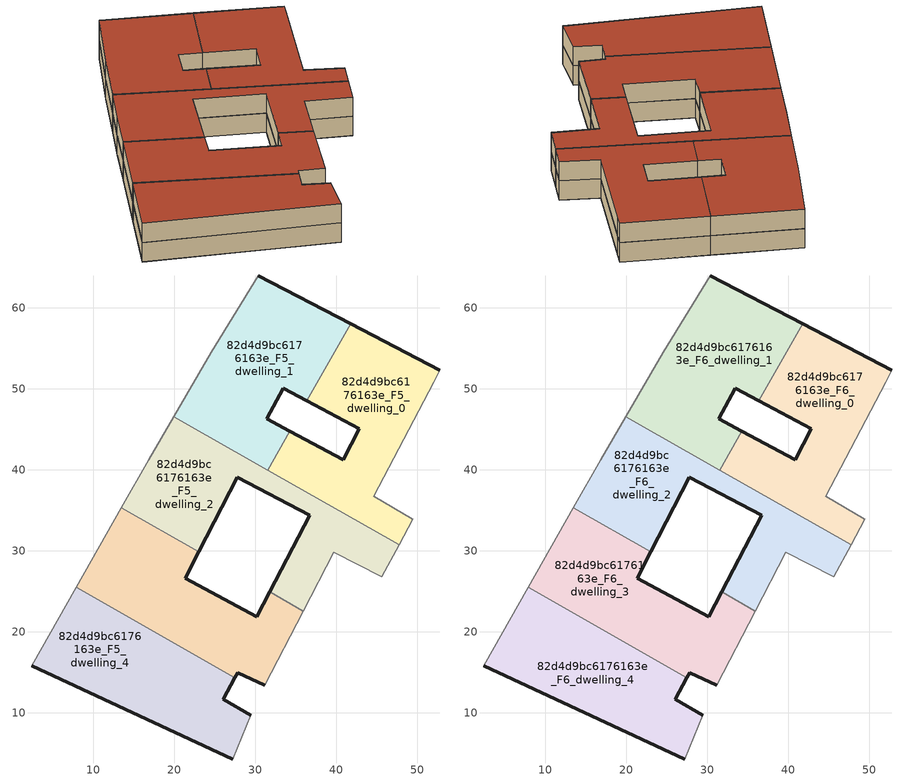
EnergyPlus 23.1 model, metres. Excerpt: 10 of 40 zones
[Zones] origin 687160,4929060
82d4d9bc6176163e_F5_dwelling_0
 floor to 82d4d9bc6176163e_F4_dwelling_0 (EU_floor_Construction): 45.83,36.04 44.6,36.77 52.02,50.81 52.78,52.29 41.76,58.02 36.37,48.52 42.85,45.1 40.82,41.25 34.25,44.79 32.73,42.11 z15
 floor to 82d4d9bc6176163e_F4_dwelling_2 (EU_floor_Construction): 47.73,30.74 49.44,33.89 45.83,36.04 32.73,42.11 31.51,39.95 z15
 wall outside (EU_wall_Construction): 34.25,44.79 40.82,41.25 42.85,45.1 36.37,48.52 / 41.76,58.02 52.78,52.29 z15:18
 wall adiabatic (EU_wall_Construction): 52.78,52.29 52.02,50.81 44.6,36.77 49.44,33.89 47.73,30.74 z15:18
 wall to 82d4d9bc6176163e_F5_dwelling_2 (EU_wall_Construction): 47.73,30.74 31.51,39.95 z15:18
 wall to 82d4d9bc6176163e_F5_dwelling_1 (EU_wall_Construction): 31.51,39.95 34.25,44.79 / 36.37,48.52 41.76,58.02 z15:18
82d4d9bc6176163e_F5_dwelling_1
 floor to 82d4d9bc6176163e_F4_dwelling_0 (EU_floor_Construction): 32.73,42.11 34.25,44.79 33.71,45.07 32.41,42.26 z15; 36.37,48.52 41.76,58.02 40.11,58.87 35.52,48.97 z15
 floor to 82d4d9bc6176163e_F4_dwelling_1 (EU_floor_Construction): 35.52,48.97 40.11,58.87 30.36,63.94 24.56,54.54 20.59,47.75 29.5,43.61 31.43,46.3 33.42,50.07 z15; 32.41,42.26 33.71,45.07 31.43,46.3 29.5,43.61 z15
 floor to 82d4d9bc6176163e_F4_dwelling_3 (EU_floor_Construction): 28.58,41.62 29.5,43.61 20.59,47.75 19.89,46.55 z15
 floor to 82d4d9bc6176163e_F4_dwelling_2 (EU_floor_Construction): 31.51,39.95 32.73,42.11 29.5,43.61 28.58,41.62 z15
 wall outside (EU_wall_Construction): 36.37,48.52 33.42,50.07 31.43,46.3 34.25,44.79 / 30.36,63.94 41.76,58.02 z15:18
 wall adiabatic (EU_wall_Construction): 19.89,46.55 24.56,54.54 30.36,63.94 z15:18
 wall to 82d4d9bc6176163e_F5_dwelling_2 (EU_wall_Construction): 31.51,39.95 19.89,46.55 z15:18
82d4d9bc6176163e_F5_dwelling_2
 floor to 82d4d9bc6176163e_F4_dwelling_2 (EU_floor_Construction): 45.61,26.82 47.73,30.74 28.58,41.62 24.04,31.85 27.78,39.09 36.73,34.41 31.75,24.94 35.92,22.57 39.67,29.8 z15
 floor to 82d4d9bc6176163e_F4_dwelling_3 (EU_floor_Construction): 24.04,31.85 28.58,41.62 19.89,46.55 16.84,41.32 16.81,41.26 13.44,35.33 23.03,29.88 z15
 wall outside (EU_wall_Construction): 31.74,24.94 36.73,34.41 27.78,39.09 23.03,29.88 z15:18
 wall adiabatic (EU_wall_Construction): 13.44,35.33 16.81,41.26 19.89,46.55 / 47.73,30.74 45.61,26.82 39.67,29.8 35.92,22.57 z15:18
 wall to 82d4d9bc6176163e_F5_dwelling_3 (EU_wall_Construction): 23.03,29.88 13.44,35.33 / 35.92,22.57 31.74,24.94 z15:18
82d4d9bc6176163e_F5_dwelling_3
 floor to 82d4d9bc6176163e_F4_dwelling_2 (EU_floor_Construction): 34.27,19.37 35.92,22.57 31.75,24.94 30.14,21.87 21.96,26.32 21.63,25.24 z15; 21.63,25.24 21.44,26.23 21.09,25.48 z15; 21.63,25.24 21.96,26.32 21.58,26.53 21.44,26.23 z15
 floor to 82d4d9bc6176163e_F4_dwelling_3 (EU_floor_Construction): 21.44,26.23 21.37,26.64 23.03,29.88 13.44,35.33 10.61,30.35 21.09,25.48 z15; 21.44,26.23 21.58,26.53 21.37,26.64 z15
 floor to 82d4d9bc6176163e_F4_dwelling_4 (EU_floor_Construction): 31.18,13.4 34.27,19.37 21.63,25.24 18.85,19.25 27.46,14.36 27.8,14.97 z15
 floor to 82d4d9bc6176163e_F4_dwelling_5 (EU_floor_Construction): 18.85,19.25 21.63,25.24 10.61,30.35 7.85,25.49 z15
 wall outside (EU_wall_Construction): 23.03,29.88 21.37,26.64 30.14,21.87 31.74,24.94 / 31.18,13.4 27.8,14.97 27.46,14.36 z15:18
 wall adiabatic (EU_wall_Construction): 7.85,25.49 13.44,35.33 / 35.92,22.57 31.18,13.4 z15:18
 wall to 82d4d9bc6176163e_F5_dwelling_4 (EU_wall_Construction): 27.46,14.36 7.85,25.49 z15:18
82d4d9bc6176163e_F5_dwelling_4
 floor to 82d4d9bc6176163e_F4_dwelling_4 (EU_floor_Construction): 27.21,4.3 29.42,9.73 26.01,11.7 27.46,14.36 18.85,19.25 14.62,10.14 z15
 floor to 82d4d9bc6176163e_F4_dwelling_5 (EU_floor_Construction): 14.62,10.14 18.85,19.25 7.85,25.49 2.37,15.82 z15
 wall outside (EU_wall_Construction): 27.21,4.3 2.37,15.82 / 27.46,14.36 26.01,11.7 29.42,9.73 z15:18
 wall adiabatic (EU_wall_Construction): 2.37,15.82 7.85,25.49 / 29.42,9.73 27.21,4.3 z15:18
82d4d9bc6176163e_F6_dwelling_0
 floor to 82d4d9bc6176163e_F5_dwelling_0 (EU_floor_Construction): 49.44,33.89 44.6,36.77 52.02,50.81 52.78,52.29 41.76,58.02 36.37,48.52 42.85,45.1 40.82,41.25 34.25,44.79 31.51,39.95 47.73,30.74 z18
 wall outside (EU_wall_Construction): 34.25,44.79 40.82,41.25 42.85,45.1 36.37,48.52 / 41.76,58.02 52.78,52.29 z18:21
 wall adiabatic (EU_wall_Construction): 52.78,52.29 52.02,50.81 44.6,36.77 49.44,33.89 47.73,30.74 z18:21
 wall to 82d4d9bc6176163e_F6_dwelling_2 (EU_wall_Construction): 47.73,30.74 31.51,39.95 z18:21
 wall to 82d4d9bc6176163e_F6_dwelling_1 (EU_wall_Construction): 31.51,39.95 34.25,44.79 / 36.37,48.52 41.76,58.02 z18:21
 roof outside (EU_roof_Construction): 52.78,52.29 52.02,50.81 44.6,36.77 49.44,33.89 47.73,30.74 31.51,39.95 34.25,44.79 40.82,41.25 42.85,45.1 36.37,48.52 41.76,58.02 z21
82d4d9bc6176163e_F6_dwelling_1
 floor to 82d4d9bc6176163e_F5_dwelling_1 (EU_floor_Construction): 34.25,44.79 31.43,46.3 33.42,50.07 36.37,48.52 41.76,58.02 30.36,63.94 24.56,54.54 19.89,46.55 31.51,39.95 z18
 wall outside (EU_wall_Construction): 36.37,48.52 33.42,50.07 31.43,46.3 34.25,44.79 / 30.36,63.94 41.76,58.02 z18:21
 wall adiabatic (EU_wall_Construction): 19.89,46.55 24.56,54.54 30.36,63.94 z18:21
 wall to 82d4d9bc6176163e_F6_dwelling_2 (EU_wall_Construction): 31.51,39.95 19.89,46.55 z18:21
 roof outside (EU_roof_Construction): 41.76,58.02 36.37,48.52 33.42,50.07 31.43,46.3 34.25,44.79 31.51,39.95 19.89,46.55 24.56,54.54 30.36,63.94 z21
82d4d9bc6176163e_F6_dwelling_2
 floor to 82d4d9bc6176163e_F5_dwelling_2 (EU_floor_Construction): 45.61,26.82 47.73,30.74 19.89,46.55 16.81,41.26 13.44,35.33 23.03,29.88 27.78,39.09 36.73,34.41 31.74,24.94 35.92,22.57 39.67,29.8 z18
 wall outside (EU_wall_Construction): 31.74,24.94 36.73,34.41 27.78,39.09 23.03,29.88 z18:21
 wall adiabatic (EU_wall_Construction): 13.44,35.33 16.81,41.26 19.89,46.55 / 47.73,30.74 45.61,26.82 39.67,29.8 35.92,22.57 z18:21
 wall to 82d4d9bc6176163e_F6_dwelling_3 (EU_wall_Construction): 23.03,29.88 13.44,35.33 / 35.92,22.57 31.74,24.94 z18:21
 roof outside (EU_roof_Construction): 47.73,30.74 45.61,26.82 39.67,29.8 35.92,22.57 31.74,24.94 36.73,34.41 27.78,39.09 23.03,29.88 13.44,35.33 16.81,41.26 19.89,46.55 z21
82d4d9bc6176163e_F6_dwelling_3
 floor to 82d4d9bc6176163e_F5_dwelling_3 (EU_floor_Construction): 31.18,13.4 35.92,22.57 31.74,24.94 30.14,21.87 21.37,26.64 23.03,29.88 13.44,35.33 7.85,25.49 27.46,14.36 27.8,14.97 z18
 wall outside (EU_wall_Construction): 23.03,29.88 21.37,26.64 30.14,21.87 31.74,24.94 / 31.18,13.4 27.8,14.97 27.46,14.36 z18:21
 wall adiabatic (EU_wall_Construction): 7.85,25.49 13.44,35.33 / 35.92,22.57 31.18,13.4 z18:21
 wall to 82d4d9bc6176163e_F6_dwelling_4 (EU_wall_Construction): 27.46,14.36 7.85,25.49 z18:21
 roof outside (EU_roof_Construction): 31.74,24.94 35.92,22.57 31.18,13.4 27.8,14.97 27.46,14.36 7.85,25.49 13.44,35.33 23.03,29.88 21.37,26.64 30.14,21.87 z21
82d4d9bc6176163e_F6_dwelling_4
 floor to 82d4d9bc6176163e_F5_dwelling_4 (EU_floor_Construction): 27.21,4.3 29.42,9.73 26.01,11.7 27.46,14.36 7.85,25.49 2.37,15.82 z18
 wall outside (EU_wall_Construction): 27.21,4.3 2.37,15.82 / 27.46,14.36 26.01,11.7 29.42,9.73 z18:21
 wall adiabatic (EU_wall_Construction): 2.37,15.82 7.85,25.49 / 29.42,9.73 27.21,4.3 z18:21
 roof outside (EU_roof_Construction): 27.46,14.36 26.01,11.7 29.42,9.73 27.21,4.3 2.37,15.82 7.85,25.49 z21
[Building]
EU S2 Campaign: North Axis=0; Terrain=City; Solar Distribution=FullExterior
[Site:Location]
Bologna: Latitude=44.5; Longitude=11.25; Time Zone=1; Elevation=37
[SizingPeriod:WeatherFileDays]
AnnualSizingPeriod: Begin Month=1; Begin Day of Month=1; End Month=12; End Day of Month=31; Day of Week for Start Day=Monday; Use Weather File Daylight Saving Period=No; Use Weather File Rain and Snow Indicators=No
[MATERIAL]
EU_InternalMass_Material: Roughness=MediumRough; Thickness=0.1; Conductivity=1; Density=1800; Specific Heat=900; Thermal Absorptance=0.9; Solar Absorptance=0.7; Visible Absorptance=0.7
[MATERIAL:NOMASS] Roughness=MediumRough; Thermal Absorptance=0.9; Solar Absorptance=0.7; Visible Absorptance=0.7
Name | Thermal Resistance
EU_wall_NoMass | 0.890213
EU_roof_NoMass | 0.636128
EU_floor_NoMass | 0.79516
[CONSTRUCTION]
EU_wall_Construction: EU_wall_NoMass
EU_roof_Construction: EU_roof_NoMass
EU_floor_Construction: EU_floor_NoMass
EU_InternalMass_Construction: EU_InternalMass_Material
[ZONE] Type=1; Multiplier=1; Ceiling Height=autocalculate; Floor Area=autocalculate; Part of Total Floor Area=Yes
Name | Volume
82d4d9bc6176163e_F5_dwelling_0 | 768.524
82d4d9bc6176163e_F6_dwelling_0 | 768.549
82d4d9bc6176163e_F5_dwelling_1 | 768.538
82d4d9bc6176163e_F6_dwelling_1 | 768.566
82d4d9bc6176163e_F5_dwelling_2 | 768.604
82d4d9bc6176163e_F6_dwelling_2 | 768.616
82d4d9bc6176163e_F5_dwelling_3 | 768.527
82d4d9bc6176163e_F6_dwelling_3 | 768.552
82d4d9bc6176163e_F5_dwelling_4 | 768.58
82d4d9bc6176163e_F6_dwelling_4 | 768.586
[INTERNALMASS] Construction=EU_InternalMass_Construction
Name | Zone or ZoneList | Surface Area
82d4d9bc6176163e_F5_dwelling_0_EU_InternalMass | 82d4d9bc6176163e_F5_dwelling_0 | 256.183
82d4d9bc6176163e_F5_dwelling_1_EU_InternalMass | 82d4d9bc6176163e_F5_dwelling_1 | 256.191
82d4d9bc6176163e_F5_dwelling_2_EU_InternalMass | 82d4d9bc6176163e_F5_dwelling_2 | 256.206
82d4d9bc6176163e_F5_dwelling_3_EU_InternalMass | 82d4d9bc6176163e_F5_dwelling_3 | 256.184
82d4d9bc6176163e_F5_dwelling_4_EU_InternalMass | 82d4d9bc6176163e_F5_dwelling_4 | 256.195
82d4d9bc6176163e_F6_dwelling_0_EU_InternalMass | 82d4d9bc6176163e_F6_dwelling_0 | 256.183
82d4d9bc6176163e_F6_dwelling_1_EU_InternalMass | 82d4d9bc6176163e_F6_dwelling_1 | 256.191
82d4d9bc6176163e_F6_dwelling_2_EU_InternalMass | 82d4d9bc6176163e_F6_dwelling_2 | 256.206
82d4d9bc6176163e_F6_dwelling_3_EU_InternalMass | 82d4d9bc6176163e_F6_dwelling_3 | 256.184
82d4d9bc6176163e_F6_dwelling_4_EU_InternalMass | 82d4d9bc6176163e_F6_dwelling_4 | 256.195
[OTHEREQUIPMENT] Fuel Type=Electricity; Design Level Calculation Method=Watts/Area; Power per Zone Floor Area=1; Fraction Latent=0; Fraction Radiant=0; Fraction Lost=0; Carbon Dioxide Generation Rate=0; EndUse Subcategory=EU_Step8_InternalGains
Name | Zone or ZoneList or Space or SpaceList | Schedule
EU_Step8_InternalGain_82d4d9bc6176163e_F5_dwelling_0_f000 | 82d4d9bc6176163e_F5_dwelling_0 | EU_Step8_GainSchedule_82d4d9bc6176163e_F5_dwelling_0_f000
EU_Step8_InternalGain_82d4d9bc6176163e_F5_dwelling_1_f000 | 82d4d9bc6176163e_F5_dwelling_1 | EU_Step8_GainSchedule_82d4d9bc6176163e_F5_dwelling_1_f000
EU_Step8_InternalGain_82d4d9bc6176163e_F5_dwelling_2_f000 | 82d4d9bc6176163e_F5_dwelling_2 | EU_Step8_GainSchedule_82d4d9bc6176163e_F5_dwelling_2_f000
EU_Step8_InternalGain_82d4d9bc6176163e_F5_dwelling_3_f000 | 82d4d9bc6176163e_F5_dwelling_3 | EU_Step8_GainSchedule_82d4d9bc6176163e_F5_dwelling_3_f000
EU_Step8_InternalGain_82d4d9bc6176163e_F5_dwelling_4_f000 | 82d4d9bc6176163e_F5_dwelling_4 | EU_Step8_GainSchedule_82d4d9bc6176163e_F5_dwelling_4_f000
EU_Step8_InternalGain_82d4d9bc6176163e_F6_dwelling_0_f000 | 82d4d9bc6176163e_F6_dwelling_0 | EU_Step8_GainSchedule_82d4d9bc6176163e_F6_dwelling_0_f000
EU_Step8_InternalGain_82d4d9bc6176163e_F6_dwelling_1_f000 | 82d4d9bc6176163e_F6_dwelling_1 | EU_Step8_GainSchedule_82d4d9bc6176163e_F6_dwelling_1_f000
EU_Step8_InternalGain_82d4d9bc6176163e_F6_dwelling_2_f000 | 82d4d9bc6176163e_F6_dwelling_2 | EU_Step8_GainSchedule_82d4d9bc6176163e_F6_dwelling_2_f000
EU_Step8_InternalGain_82d4d9bc6176163e_F6_dwelling_3_f000 | 82d4d9bc6176163e_F6_dwelling_3 | EU_Step8_GainSchedule_82d4d9bc6176163e_F6_dwelling_3_f000
EU_Step8_InternalGain_82d4d9bc6176163e_F6_dwelling_4_f000 | 82d4d9bc6176163e_F6_dwelling_4 | EU_Step8_GainSchedule_82d4d9bc6176163e_F6_dwelling_4_f000
[ZONEVENTILATION:DESIGNFLOWRATE] Schedule=EU_AlwaysOn; Design Flow Rate Calculation Method=AirChanges/Hour; Air Changes per Hour=0.718634; Ventilation Type=Natural; Fan Pressure Rise=0; Fan Total Efficiency=1; Constant Term Coefficient=1; Temperature Term Coefficient=0; Velocity Term Coefficient=0; Velocity Squared Term Coefficient=0; Minimum Indoor Temperature=-100; Maximum Indoor Temperature=100; Delta Temperature=-100; Minimum Outdoor Temperature=-100; Maximum Outdoor Temperature=100; Maximum Wind Speed=40
Name | Zone or ZoneList or Space or SpaceList
EU_ConstantAir_82d4d9bc6176163e_F5_dwelling_0 | 82d4d9bc6176163e_F5_dwelling_0
EU_ConstantAir_82d4d9bc6176163e_F5_dwelling_1 | 82d4d9bc6176163e_F5_dwelling_1
EU_ConstantAir_82d4d9bc6176163e_F5_dwelling_2 | 82d4d9bc6176163e_F5_dwelling_2
EU_ConstantAir_82d4d9bc6176163e_F5_dwelling_3 | 82d4d9bc6176163e_F5_dwelling_3
EU_ConstantAir_82d4d9bc6176163e_F5_dwelling_4 | 82d4d9bc6176163e_F5_dwelling_4
EU_ConstantAir_82d4d9bc6176163e_F6_dwelling_0 | 82d4d9bc6176163e_F6_dwelling_0
EU_ConstantAir_82d4d9bc6176163e_F6_dwelling_1 | 82d4d9bc6176163e_F6_dwelling_1
EU_ConstantAir_82d4d9bc6176163e_F6_dwelling_2 | 82d4d9bc6176163e_F6_dwelling_2
EU_ConstantAir_82d4d9bc6176163e_F6_dwelling_3 | 82d4d9bc6176163e_F6_dwelling_3
EU_ConstantAir_82d4d9bc6176163e_F6_dwelling_4 | 82d4d9bc6176163e_F6_dwelling_4
[HVACTEMPLATE:THERMOSTAT] Constant Heating Setpoint=20; Constant Cooling Setpoint=50
EU_HeatOnly_82d4d9bc6176163e_F3_dwelling_1; EU_HeatOnly_82d4d9bc6176163e_F3_dwelling_2; EU_HeatOnly_82d4d9bc6176163e_F3_dwelling_3; EU_HeatOnly_82d4d9bc6176163e_F3_dwelling_4; EU_HeatOnly_82d4d9bc6176163e_F3_dwelling_5; EU_HeatOnly_82d4d9bc6176163e_F4_dwelling_0; EU_HeatOnly_82d4d9bc6176163e_F4_dwelling_1; EU_HeatOnly_82d4d9bc6176163e_F4_dwelling_2; EU_HeatOnly_82d4d9bc6176163e_F4_dwelling_3; EU_HeatOnly_82d4d9bc6176163e_F4_dwelling_4; EU_HeatOnly_82d4d9bc6176163e_F4_dwelling_5; EU_HeatOnly_82d4d9bc6176163e_F5_dwelling_0; EU_HeatOnly_82d4d9bc6176163e_F5_dwelling_1; EU_HeatOnly_82d4d9bc6176163e_F5_dwelling_2; EU_HeatOnly_82d4d9bc6176163e_F5_dwelling_3; EU_HeatOnly_82d4d9bc6176163e_F5_dwelling_4; EU_HeatOnly_82d4d9bc6176163e_F6_dwelling_0; EU_HeatOnly_82d4d9bc6176163e_F6_dwelling_1; EU_HeatOnly_82d4d9bc6176163e_F6_dwelling_2; EU_HeatOnly_82d4d9bc6176163e_F6_dwelling_3; EU_HeatOnly_82d4d9bc6176163e_F6_dwelling_4
[HVACTEMPLATE:ZONE:IDEALLOADSAIRSYSTEM] System Availability Schedule=EU_AlwaysOn; Maximum Heating Supply Air Temperature=50; Minimum Cooling Supply Air Temperature=13; Maximum Heating Supply Air Humidity Ratio=0.0156; Minimum Cooling Supply Air Humidity Ratio=0.0077; Heating Limit=NoLimit; Cooling Limit=NoLimit; Heating Availability Schedule=EU_AlwaysOn; Cooling Availability Schedule=EU_CoolingOff; Dehumidification Control Type=ConstantSensibleHeatRatio; Cooling Sensible Heat Ratio=0.7; Dehumidification Setpoint=60; Humidification Control Type=None; Humidification Setpoint=30; Outdoor Air Method=None; Outdoor Air Flow Rate per Person=0.00944; Outdoor Air Flow Rate per Zone Floor Area=0; Outdoor Air Flow Rate per Zone=0; Demand Controlled Ventilation Type=None; Outdoor Air Economizer Type=NoEconomizer; Heat Recovery Type=None; Sensible Heat Recovery Effectiveness=0.7; Latent Heat Recovery Effectiveness=0.65
Name | Template Thermostat
82d4d9bc6176163e_F5_dwelling_0 | EU_HeatOnly_82d4d9bc6176163e_F5_dwelling_0
82d4d9bc6176163e_F5_dwelling_1 | EU_HeatOnly_82d4d9bc6176163e_F5_dwelling_1
82d4d9bc6176163e_F5_dwelling_2 | EU_HeatOnly_82d4d9bc6176163e_F5_dwelling_2
82d4d9bc6176163e_F5_dwelling_3 | EU_HeatOnly_82d4d9bc6176163e_F5_dwelling_3
82d4d9bc6176163e_F5_dwelling_4 | EU_HeatOnly_82d4d9bc6176163e_F5_dwelling_4
82d4d9bc6176163e_F6_dwelling_0 | EU_HeatOnly_82d4d9bc6176163e_F6_dwelling_0
82d4d9bc6176163e_F6_dwelling_1 | EU_HeatOnly_82d4d9bc6176163e_F6_dwelling_1
82d4d9bc6176163e_F6_dwelling_2 | EU_HeatOnly_82d4d9bc6176163e_F6_dwelling_2
82d4d9bc6176163e_F6_dwelling_3 | EU_HeatOnly_82d4d9bc6176163e_F6_dwelling_3
82d4d9bc6176163e_F6_dwelling_4 | EU_HeatOnly_82d4d9bc6176163e_F6_dwelling_4
[SIZING:ZONE] Zone Cooling Design Supply Air Temperature Input Method=SupplyAirTemperature; Zone Cooling Design Supply Air Temperature=13; Zone Heating Design Supply Air Temperature Input Method=SupplyAirTemperature; Zone Heating Design Supply Air Temperature=50; Zone Cooling Design Supply Air Humidity Ratio=0.008; Zone Heating Design Supply Air Humidity Ratio=0.008; Cooling Design Air Flow Method=DesignDay; Cooling Design Air Flow Rate=0; Cooling Minimum Air Flow per Zone Floor Area=0.000762; Cooling Minimum Air Flow=0; Cooling Minimum Air Flow Fraction=0.2; Heating Design Air Flow Method=DesignDay; Heating Design Air Flow Rate=0; Heating Maximum Air Flow per Zone Floor Area=0.002032; Heating Maximum Air Flow=0.141576; Heating Maximum Air Flow Fraction=0.3; Account for Dedicated Outdoor Air System=No; Dedicated Outdoor Air System Control Strategy=NeutralSupplyAir; Dedicated Outdoor Air Low Setpoint Temperature for Design=autosize; Dedicated Outdoor Air High Setpoint Temperature for Design=autosize; Zone Load Sizing Method=Sensible Load Only No Latent Load; Zone Latent Cooling Design Supply Air Humidity Ratio Input Method=HumidityRatioDifference; Zone Cooling Design Supply Air Humidity Ratio Difference=0.005; Zone Latent Heating Design Supply Air Humidity Ratio Input Method=HumidityRatioDifference; Zone Humidification Design Supply Air Humidity Ratio Difference=0.005
82d4d9bc6176163e_F5_dwelling_0; 82d4d9bc6176163e_F5_dwelling_1; 82d4d9bc6176163e_F5_dwelling_2; 82d4d9bc6176163e_F5_dwelling_3; 82d4d9bc6176163e_F5_dwelling_4; 82d4d9bc6176163e_F6_dwelling_0; 82d4d9bc6176163e_F6_dwelling_1; 82d4d9bc6176163e_F6_dwelling_2; 82d4d9bc6176163e_F6_dwelling_3; 82d4d9bc6176163e_F6_dwelling_4
[SCHEDULE:CONSTANT]
Name | Hourly Value
EU_AlwaysOn | 1
EU_CoolingOff | 0
[SCHEDULE:FILE] Column Number=1; Rows to Skip at Top=0; Number of Hours of Data=8760; Column Separator=Comma; Interpolate to Timestep=No; Minutes per Item=60; Adjust Schedule for Daylight Savings=Yes
Name | File
EU_Step8_GainSchedule_82d4d9bc6176163e_F5_dwelling_0_f000 | ../../schedules/82d4d9bc6176163e/82d4d9bc6176163e_F5_dwelling_0_f000_gain.csv
EU_Step8_GainSchedule_82d4d9bc6176163e_F5_dwelling_1_f000 | ../../schedules/82d4d9bc6176163e/82d4d9bc6176163e_F5_dwelling_1_f000_gain.csv
EU_Step8_GainSchedule_82d4d9bc6176163e_F5_dwelling_2_f000 | ../../schedules/82d4d9bc6176163e/82d4d9bc6176163e_F5_dwelling_2_f000_gain.csv
EU_Step8_GainSchedule_82d4d9bc6176163e_F5_dwelling_3_f000 | ../../schedules/82d4d9bc6176163e/82d4d9bc6176163e_F5_dwelling_3_f000_gain.csv
EU_Step8_GainSchedule_82d4d9bc6176163e_F5_dwelling_4_f000 | ../../schedules/82d4d9bc6176163e/82d4d9bc6176163e_F5_dwelling_4_f000_gain.csv
EU_Step8_GainSchedule_82d4d9bc6176163e_F6_dwelling_0_f000 | ../../schedules/82d4d9bc6176163e/82d4d9bc6176163e_F6_dwelling_0_f000_gain.csv
EU_Step8_GainSchedule_82d4d9bc6176163e_F6_dwelling_1_f000 | ../../schedules/82d4d9bc6176163e/82d4d9bc6176163e_F6_dwelling_1_f000_gain.csv
EU_Step8_GainSchedule_82d4d9bc6176163e_F6_dwelling_2_f000 | ../../schedules/82d4d9bc6176163e/82d4d9bc6176163e_F6_dwelling_2_f000_gain.csv
EU_Step8_GainSchedule_82d4d9bc6176163e_F6_dwelling_3_f000 | ../../schedules/82d4d9bc6176163e/82d4d9bc6176163e_F6_dwelling_3_f000_gain.csv
EU_Step8_GainSchedule_82d4d9bc6176163e_F6_dwelling_4_f000 | ../../schedules/82d4d9bc6176163e/82d4d9bc6176163e_F6_dwelling_4_f000_gain.csv
